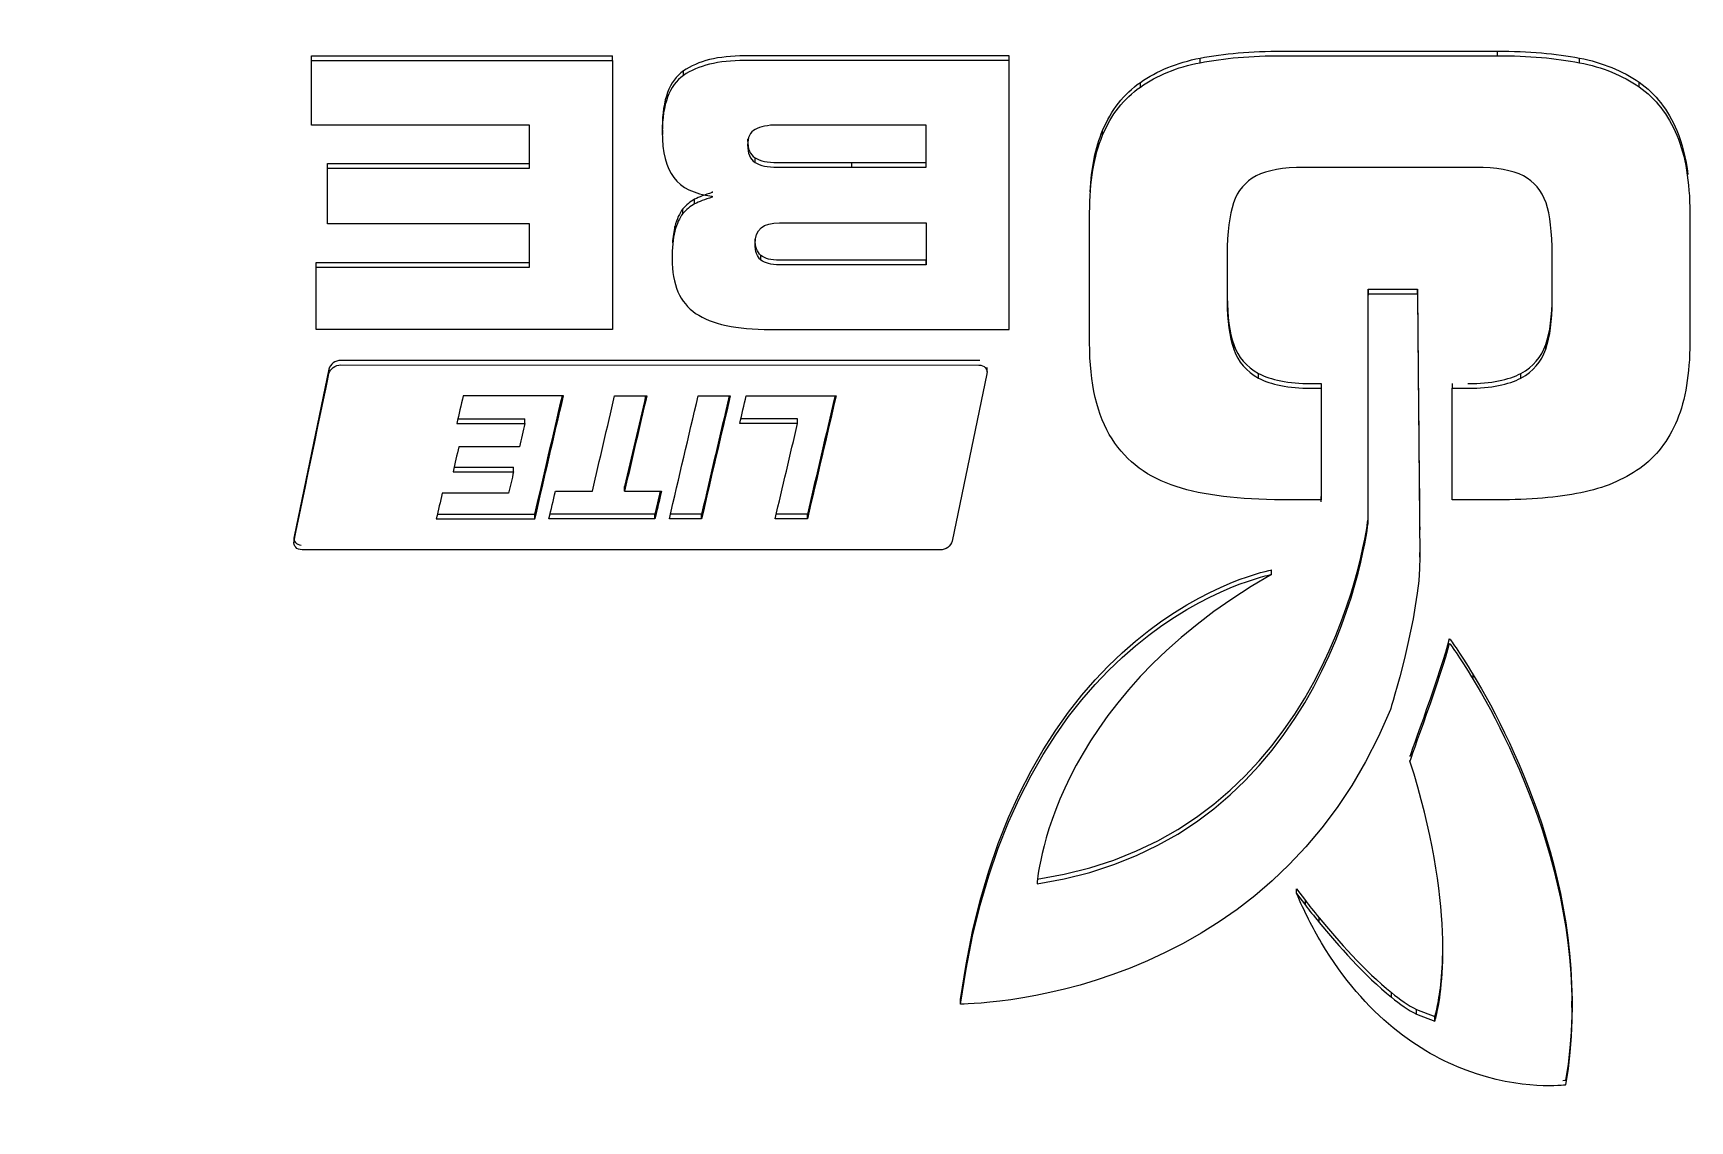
# Model space of a CAD drawing. Header units: millimetres. Extents: x 28 to 2974, y 8 to 3716.
# Drawn here: x 933.29 to 948.25, y 1065.89 to 1075.72 of the extents above; entities that cross this region are included whole.
import ezdxf

# ---------------------------------------------------------------- set-up
doc = ezdxf.new("R2010")
doc.units = ezdxf.units.MM
doc.layers.add('1LINE', color=7, linetype='CONTINUOUS')

msp = doc.modelspace()

# ---------------------------------------------------------------- linework, layer by layer
at = {"layer": '1LINE', "linetype": 'Continuous'}
for p, q in [((935.806, 1075.471), (935.806, 1075.513)), ((938.523, 1075.471), (938.523, 1075.513)), ((946.512, 1075.514), (946.512, 1075.556)), ((939.165, 1075.336), (939.165, 1075.377)), ((943.829, 1075.451), (943.829, 1075.493)), ((947.252, 1075.451), (947.252, 1075.493)), ((943.289, 1075.231), (943.289, 1075.273)), ((947.792, 1075.232), (947.792, 1075.274)), ((938.973, 1074.879), (938.973, 1074.814)), ((941.355, 1074.888), (941.355, 1074.887)), ((942.948, 1074.796), (942.948, 1074.838)), ((941.355, 1074.649), (941.355, 1074.691)), ((935.95, 1074.498), (935.95, 1074.54)), ((939.811, 1074.551), (939.811, 1074.593)), ((940.684, 1074.507), (940.684, 1074.549)), ((939.265, 1074.176), (939.265, 1074.218)), ((939.159, 1074.088), (939.159, 1074.13)), ((939.087, 1073.929), (939.087, 1073.971)), ((939.061, 1073.734), (939.061, 1073.671)), ((939.864, 1073.668), (939.864, 1073.71)), ((935.849, 1073.605), (935.849, 1073.647)), ((945.345, 1073.404), (945.345, 1073.35)), ((945.79, 1073.362), (945.79, 1073.404)), ((944.132, 1072.864), (944.132, 1072.905)), ((946.949, 1072.864), (946.949, 1072.905)), ((941.906, 1072.656), (941.906, 1072.698)), ((944.356, 1072.603), (944.356, 1072.645)), ((946.103, 1072.553), (946.103, 1072.504)), ((946.725, 1072.603), (946.725, 1072.645)), ((937.732, 1072.192), (937.732, 1072.234)), ((940.194, 1072.192), (940.194, 1072.234)), ((937.631, 1071.757), (937.631, 1071.799)), ((938.632, 1071.58), (938.632, 1071.622)), ((944.921, 1071.484), (944.921, 1071.533)), ((937.823, 1071.332), (937.823, 1071.373)), ((938.907, 1071.332), (938.907, 1071.373)), ((939.328, 1071.332), (939.328, 1071.373)), ((940.283, 1071.332), (940.283, 1071.373)), ((935.647, 1071.157), (935.647, 1071.116)), ((945.813, 1070.984), (945.813, 1071.026)), ((944.474, 1070.828), (944.474, 1070.87)), ((946.293, 1069.881), (946.293, 1069.923)), ((944.699, 1067.988), (944.779, 1067.882)), ((944.699, 1067.946), (944.699, 1067.988)), ((944.699, 1067.946), (944.779, 1067.84)), ((944.779, 1067.84), (944.779, 1067.882)), ((944.903, 1067.686), (944.903, 1067.727)), ((941.666, 1066.948), (941.666, 1066.99)), ((945.555, 1067.01), (945.555, 1067.052)), ((947.185, 1066.917), (947.185, 1066.977)), ((945.781, 1066.898), (945.948, 1066.837)), ((945.781, 1066.856), (945.781, 1066.898)), ((945.781, 1066.856), (945.948, 1066.795)), ((945.948, 1066.795), (945.948, 1066.837)), ((945.965, 1066.859), (945.965, 1066.901))]:
    msp.add_line(p, q, dxfattribs=at)
for points, knots in [([(925.289, 1062.226), (923.207, 1064.56), (922.059, 1067.565), (922.059, 1070.686), (922.059, 1070.686), (922.059, 1266.111), (922.059, 1266.111), (922.059, 1279.985), (933.409, 1291.271), (961.31, 1291.271), (972.659, 1279.985), (972.659, 1266.111), (972.659, 1266.111), (972.659, 1070.686), (972.659, 1070.686)], [0, 0, 0, 0, 0.2, 0.2, 0.2, 0.4, 0.4, 0.4, 0.6, 0.6, 0.8, 0.8, 0.8, 1, 1, 1, 1]), ([(942.104, 1074.848), (942.104, 1075.225), (942.104, 1075.513), (942.104, 1075.513), (942.104, 1075.513), (939.719, 1075.513), (939.719, 1075.513), (939.477, 1075.513), (939.294, 1075.467), (939.165, 1075.377)], [0, 0, 0, 0, 0.146696, 0.146696, 0.146696, 0.573348, 0.573348, 0.573348, 1, 1, 1, 1]), ([(943.829, 1075.493), (944.041, 1075.534), (944.288, 1075.556), (944.571, 1075.556), (944.571, 1075.556), (946.512, 1075.556), (946.512, 1075.556)], [0, 0, 0, 0, 0.5, 0.5, 0.5, 1, 1, 1, 1]), ([(943.829, 1075.451), (944.041, 1075.492), (944.288, 1075.514), (944.571, 1075.514), (944.571, 1075.514), (946.512, 1075.514), (946.512, 1075.514)], [0, 0, 0, 0, 0.5, 0.5, 0.5, 1, 1, 1, 1]), ([(939.165, 1075.377), (939.037, 1075.287), (938.973, 1075.116), (938.973, 1074.868), (938.973, 1074.845), (938.974, 1074.823), (938.975, 1074.802)], [0, 0, 0, 0, 0.890026, 0.890026, 0.890026, 1, 1, 1, 1]), ([(939.274, 1073.187), (939.418, 1073.09), (939.642, 1073.041), (939.949, 1073.041), (939.949, 1073.041), (942.104, 1073.041), (942.104, 1073.041), (942.104, 1073.041), (942.104, 1075.471), (942.104, 1075.471), (942.104, 1075.471), (939.719, 1075.471), (939.719, 1075.471), (939.477, 1075.471), (939.294, 1075.425), (939.165, 1075.336)], [0, 0, 0, 0, 0.2, 0.2, 0.2, 0.4, 0.4, 0.4, 0.6, 0.6, 0.6, 0.8, 0.8, 0.8, 1, 1, 1, 1]), ([(939.165, 1075.336), (939.037, 1075.245), (938.973, 1075.074), (938.973, 1074.826), (938.973, 1074.642), (939.008, 1074.504), (939.076, 1074.413)], [0, 0, 0, 0, 0.5, 0.5, 0.5, 1, 1, 1, 1]), ([(947.792, 1075.274), (947.941, 1075.17), (948.054, 1075.025), (948.18, 1074.723), (948.213, 1074.591), (948.232, 1074.441)], [0, 0, 0, 0, 0.619867, 0.619867, 1, 1, 1, 1]), ([(947.792, 1075.232), (947.941, 1075.128), (948.054, 1074.983), (948.21, 1074.609), (948.249, 1074.375), (948.249, 1074.095), (948.249, 1074.095), (948.249, 1072.922), (948.249, 1072.922), (948.249, 1072.64), (948.21, 1072.408), (948.134, 1072.222)], [0, 0, 0, 0, 0.25, 0.25, 0.5, 0.5, 0.5, 0.75, 0.75, 0.75, 1, 1, 1, 1]), ([(939.812, 1074.848), (939.766, 1074.823), (939.743, 1074.776), (939.743, 1074.71), (939.743, 1074.632), (939.765, 1074.578), (939.811, 1074.551)], [0, 0, 0, 0, 0.5, 0.5, 0.5, 1, 1, 1, 1]), ([(939.743, 1074.762), (939.743, 1074.759), (939.743, 1074.755), (939.743, 1074.674), (939.765, 1074.62), (939.811, 1074.593)], [0, 0, 0, 0, 0.0503, 0.0503, 1, 1, 1, 1]), ([(940.684, 1074.507), (941.02, 1074.507), (941.355, 1074.507), (941.355, 1074.507), (941.355, 1074.507), (941.355, 1074.888), (941.355, 1074.888), (941.355, 1074.888), (940.013, 1074.888), (940.013, 1074.888), (939.925, 1074.888), (939.859, 1074.874), (939.812, 1074.848)], [0, 0, 0, 0, 0.142857, 0.142857, 0.142857, 0.428571, 0.428571, 0.428571, 0.714286, 0.714286, 0.714286, 1, 1, 1, 1]), ([(940.684, 1074.549), (941.02, 1074.549), (941.355, 1074.549), (941.355, 1074.549), (941.355, 1074.549), (941.355, 1074.684), (941.355, 1074.793)], [0, 0, 0, 0, 0.456455, 0.456455, 0.456455, 1, 1, 1, 1]), ([(943.033, 1072.054), (942.898, 1072.262), (942.831, 1072.551), (942.831, 1072.922), (942.831, 1072.922), (942.831, 1074.095), (942.831, 1074.095), (942.831, 1074.377), (942.871, 1074.61), (942.948, 1074.796)], [0, 0, 0, 0, 0.333333, 0.333333, 0.333333, 0.666667, 0.666667, 0.666667, 1, 1, 1, 1]), ([(939.811, 1074.593), (939.855, 1074.563), (939.923, 1074.549), (940.013, 1074.549), (940.013, 1074.549), (940.349, 1074.549), (940.684, 1074.549)], [0, 0, 0, 0, 0.666667, 0.666667, 0.666667, 1, 1, 1, 1]), ([(939.811, 1074.551), (939.855, 1074.521), (939.923, 1074.507), (940.013, 1074.507), (940.013, 1074.507), (940.349, 1074.507), (940.684, 1074.507)], [0, 0, 0, 0, 0.666667, 0.666667, 0.666667, 1, 1, 1, 1]), ([(946.747, 1074.428), (946.647, 1074.479), (946.503, 1074.505), (946.315, 1074.505), (946.315, 1074.505), (944.766, 1074.505), (944.766, 1074.505), (944.578, 1074.505), (944.435, 1074.479), (944.335, 1074.428)], [0, 0, 0, 0, 0.333333, 0.333333, 0.333333, 0.666667, 0.666667, 0.666667, 1, 1, 1, 1]), ([(939.422, 1074.287), (939.422, 1074.286), (939.422, 1074.278), (939.422, 1074.278), (939.357, 1074.259), (939.305, 1074.237), (939.265, 1074.218)], [0, 0, 0, 0, 0.469364, 0.469364, 0.469364, 1, 1, 1, 1]), ([(939.422, 1074.246), (939.422, 1074.246), (939.422, 1074.236), (939.422, 1074.236), (939.357, 1074.217), (939.305, 1074.195), (939.265, 1074.176)], [0, 0, 0, 0, 0.5, 0.5, 0.5, 1, 1, 1, 1]), ([(944.13, 1074.185), (944.093, 1074.075), (944.073, 1073.919), (944.073, 1073.718), (944.073, 1073.718), (944.073, 1073.297), (944.073, 1073.297), (944.073, 1073.121), (944.094, 1072.976), (944.132, 1072.864)], [0, 0, 0, 0, 0.333333, 0.333333, 0.333333, 0.666667, 0.666667, 0.666667, 1, 1, 1, 1]), ([(946.949, 1072.864), (946.988, 1072.976), (947.007, 1073.121), (947.007, 1073.297), (947.007, 1073.297), (947.007, 1073.718), (947.007, 1073.718), (947.007, 1073.919), (946.988, 1074.075), (946.951, 1074.185)], [0, 0, 0, 0, 0.333333, 0.333333, 0.333333, 0.666667, 0.666667, 0.666667, 1, 1, 1, 1]), ([(939.811, 1073.816), (939.811, 1073.942), (939.884, 1074.006), (940.03, 1074.006), (940.03, 1074.006), (941.355, 1074.006), (941.355, 1074.006), (941.355, 1074.006), (941.355, 1073.934), (941.355, 1073.852)], [0, 0, 0, 0, 0.410631, 0.410631, 0.410631, 0.821262, 0.821262, 0.821262, 1, 1, 1, 1]), ([(939.087, 1073.929), (939.069, 1073.86), (939.061, 1073.776), (939.061, 1073.68), (939.061, 1073.448), (939.133, 1073.283), (939.274, 1073.187)], [0, 0, 0, 0, 0.5, 0.5, 0.5, 1, 1, 1, 1]), ([(941.355, 1073.667), (941.355, 1073.667), (940.03, 1073.667), (940.03, 1073.667), (939.955, 1073.667), (939.902, 1073.681), (939.864, 1073.71)], [0, 0, 0, 0, 0.5, 0.5, 0.5, 1, 1, 1, 1]), ([(941.355, 1073.625), (941.355, 1073.625), (940.03, 1073.625), (940.03, 1073.625), (939.955, 1073.625), (939.902, 1073.64), (939.864, 1073.668)], [0, 0, 0, 0, 0.5, 0.5, 0.5, 1, 1, 1, 1]), ([(946.949, 1072.905), (946.988, 1073.018), (947.007, 1073.163), (947.007, 1073.339), (947.007, 1073.339), (947.007, 1073.381), (947.007, 1073.439)], [0, 0, 0, 0, 0.75922, 0.75922, 0.75922, 1, 1, 1, 1]), ([(945.79, 1073.362), (945.79, 1073.362), (945.813, 1070.984), (945.813, 1070.984), (945.813, 1070.452), (945.546, 1069.608), (945.546, 1069.608), (944.453, 1066.927), (941.666, 1066.948), (941.666, 1066.948)], [0, 0, 0, 0, 0.333333, 0.333333, 0.333333, 0.666667, 0.666667, 0.666667, 1, 1, 1, 1]), ([(942.357, 1068.076), (945.033, 1068.476), (945.345, 1071.335), (945.345, 1071.335), (945.345, 1071.335), (945.345, 1073.236), (945.345, 1073.394)], [0, 0, 0, 0, 0.510623, 0.510623, 0.510623, 1, 1, 1, 1]), ([(942.357, 1068.035), (945.033, 1068.434), (945.345, 1071.294), (945.345, 1071.294), (945.345, 1071.294), (945.345, 1073.362), (945.345, 1073.362), (945.345, 1073.362), (945.79, 1073.362), (945.79, 1073.362)], [0, 0, 0, 0, 0.333333, 0.333333, 0.333333, 0.666667, 0.666667, 0.666667, 1, 1, 1, 1]), ([(945.345, 1073.394), (945.345, 1073.401), (945.345, 1073.404), (945.345, 1073.404), (945.345, 1073.404), (945.642, 1073.404), (945.751, 1073.404)], [0, 0, 0, 0, 0.048495, 0.048495, 0.048495, 1, 1, 1, 1]), ([(941.839, 1072.762), (941.836, 1072.762), (941.833, 1072.762), (941.83, 1072.762), (941.83, 1072.762), (936.071, 1072.762), (936.071, 1072.762), (936.021, 1072.762), (935.974, 1072.727), (935.964, 1072.684), (935.964, 1072.684), (935.649, 1071.171), (935.649, 1071.171), (935.64, 1071.131), (935.669, 1071.097), (935.714, 1071.093)], [0, 0, 0, 0, 0.014281, 0.014281, 0.014281, 0.264273, 0.264273, 0.264273, 0.514266, 0.514266, 0.514266, 0.764258, 0.764258, 0.764258, 1, 1, 1, 1]), ([(935.723, 1071.051), (935.723, 1071.051), (941.482, 1071.05), (941.482, 1071.05), (941.532, 1071.05), (941.58, 1071.086), (941.589, 1071.129), (941.589, 1071.129), (941.904, 1072.642), (941.904, 1072.642), (941.913, 1072.685), (941.88, 1072.72), (941.83, 1072.72), (941.83, 1072.72), (936.071, 1072.721), (936.071, 1072.721), (936.021, 1072.721), (935.974, 1072.685), (935.964, 1072.643), (935.964, 1072.643), (935.649, 1071.13), (935.649, 1071.129), (935.64, 1071.086), (935.673, 1071.051), (935.723, 1071.051)], [0, 0, 0, 0, 0.125, 0.125, 0.125, 0.25, 0.25, 0.25, 0.375, 0.375, 0.375, 0.5, 0.5, 0.5, 0.625, 0.625, 0.625, 0.75, 0.75, 0.75, 0.875, 0.875, 0.875, 1, 1, 1, 1]), ([(944.356, 1072.645), (944.466, 1072.585), (944.625, 1072.553), (944.832, 1072.553), (944.832, 1072.553), (944.921, 1072.553), (944.921, 1072.553), (944.921, 1072.553), (944.921, 1072.008), (944.921, 1071.719)], [0, 0, 0, 0, 0.365536, 0.365536, 0.365536, 0.731072, 0.731072, 0.731072, 1, 1, 1, 1]), ([(944.356, 1072.603), (944.466, 1072.543), (944.625, 1072.511), (944.832, 1072.511), (944.832, 1072.511), (944.921, 1072.511), (944.921, 1072.511), (944.921, 1072.511), (944.921, 1071.966), (944.921, 1071.677)], [0, 0, 0, 0, 0.365536, 0.365536, 0.365536, 0.731072, 0.731072, 0.731072, 1, 1, 1, 1]), ([(947.265, 1071.566), (947.057, 1071.524), (946.806, 1071.503), (946.512, 1071.503), (946.512, 1071.503), (946.103, 1071.503), (946.103, 1071.503), (946.103, 1071.503), (946.103, 1072.511), (946.103, 1072.511), (946.103, 1072.511), (946.25, 1072.511), (946.25, 1072.511), (946.456, 1072.511), (946.615, 1072.543), (946.725, 1072.603)], [0, 0, 0, 0, 0.2, 0.2, 0.2, 0.4, 0.4, 0.4, 0.6, 0.6, 0.6, 0.8, 0.8, 0.8, 1, 1, 1, 1]), ([(946.244, 1072.553), (946.248, 1072.553), (946.25, 1072.553), (946.25, 1072.553), (946.456, 1072.553), (946.615, 1072.585), (946.725, 1072.645)], [0, 0, 0, 0, 0.109637, 0.109637, 0.109637, 1, 1, 1, 1]), ([(944.921, 1071.677), (944.921, 1071.574), (944.921, 1071.503), (944.921, 1071.503), (944.921, 1071.503), (944.571, 1071.503), (944.571, 1071.503), (944.181, 1071.503), (943.861, 1071.543), (943.612, 1071.622)], [0, 0, 0, 0, 0.116722, 0.116722, 0.116722, 0.558361, 0.558361, 0.558361, 1, 1, 1, 1]), ([(933.352, 1057.837), (930.197, 1058.21), (927.257, 1059.748), (923.071, 1064.438), (921.883, 1067.526), (921.883, 1070.685)], [0, 0, 0, 0, 0.5, 0.5, 1, 1, 1, 1]), ([(921.883, 1070.674), (921.883, 1069.885), (921.958, 1069.094), (922.243, 1067.557), (922.453, 1066.807), (922.871, 1065.71), (923.029, 1065.349), (923.377, 1064.64), (923.566, 1064.297), (924.176, 1063.296), (924.641, 1062.669), (925.425, 1061.789), (925.703, 1061.505), (926.279, 1060.968), (926.578, 1060.714), (927.504, 1059.995), (928.163, 1059.571), (929.215, 1059.025), (929.576, 1058.858), (930.304, 1058.561), (930.673, 1058.429), (931.796, 1058.084), (932.563, 1057.92), (933.352, 1057.827)], [0, 0, 0, 0, 0.125, 0.125, 0.25, 0.25, 0.3125, 0.3125, 0.375, 0.375, 0.5, 0.5, 0.5625, 0.5625, 0.625, 0.625, 0.75, 0.75, 0.8125, 0.8125, 0.875, 0.875, 1, 1, 1, 1]), ([(945.723, 1069.184), (945.723, 1069.184), (946.013, 1069.983), (946.08, 1070.25), (946.08, 1070.25), (946.167, 1070.132), (946.293, 1069.923)], [0, 0, 0, 0, 0.8, 0.8, 0.8, 1, 1, 1, 1]), ([(945.723, 1069.143), (945.723, 1069.143), (946.013, 1069.941), (946.08, 1070.208), (946.08, 1070.208), (946.167, 1070.09), (946.293, 1069.881)], [0, 0, 0, 0, 0.8, 0.8, 0.8, 1, 1, 1, 1]), ([(946.293, 1069.881), (946.672, 1069.252), (947.395, 1067.796), (947.128, 1066.217), (947.128, 1066.217), (946.732, 1066.161), (946.231, 1066.35)], [0, 0, 0, 0, 0.6, 0.6, 0.6, 1, 1, 1, 1]), ([(946.293, 1069.923), (946.672, 1069.294), (947.395, 1067.838), (947.128, 1066.258), (947.128, 1066.258), (947.119, 1066.257), (947.102, 1066.256)], [0, 0, 0, 0, 0.908506, 0.908506, 0.908506, 1, 1, 1, 1])]:
    msp.add_open_spline(points, degree=3, knots=knots, dxfattribs=at)
for points, degree in [([(935.806, 1075.513), (936.712, 1075.513), (937.617, 1075.513), (938.523, 1075.513)], 3), ([(946.512, 1075.556), (946.795, 1075.556), (947.041, 1075.534), (947.252, 1075.493)], 3), ([(946.512, 1075.514), (946.795, 1075.514), (947.041, 1075.492), (947.252, 1075.451)], 3), ([(935.806, 1075.471), (936.712, 1075.471), (937.617, 1075.471), (938.523, 1075.471)], 3), ([(935.806, 1074.888), (935.806, 1075.082), (935.806, 1075.277), (935.806, 1075.471)], 3), ([(938.523, 1075.471), (938.523, 1074.661), (938.523, 1073.851), (938.523, 1073.041)], 3), ([(943.289, 1075.273), (943.438, 1075.378), (943.618, 1075.452), (943.829, 1075.493)], 3), ([(943.289, 1075.231), (943.438, 1075.337), (943.618, 1075.411), (943.829, 1075.451)], 3), ([(947.252, 1075.493), (947.462, 1075.452), (947.642, 1075.378), (947.792, 1075.274)], 3), ([(947.252, 1075.451), (947.462, 1075.411), (947.642, 1075.337), (947.792, 1075.232)], 3), ([(942.948, 1074.838), (943.026, 1075.023), (943.14, 1075.169), (943.289, 1075.273)], 3), ([(942.948, 1074.796), (943.026, 1074.982), (943.14, 1075.127), (943.289, 1075.231)], 3), ([(937.773, 1074.888), (937.117, 1074.888), (936.462, 1074.888), (935.806, 1074.888)], 3), ([(937.773, 1074.498), (937.773, 1074.628), (937.773, 1074.758), (937.773, 1074.888)], 3), ([(942.835, 1074.285), (942.846, 1074.501), (942.885, 1074.685), (942.948, 1074.838)], 3), ([(935.95, 1074.54), (936.558, 1074.54), (937.165, 1074.54), (937.773, 1074.54)], 3), ([(935.95, 1073.995), (935.95, 1074.163), (935.95, 1074.331), (935.95, 1074.498)], 3), ([(935.95, 1074.498), (936.558, 1074.498), (937.165, 1074.498), (937.773, 1074.498)], 3), ([(939.076, 1074.413), (939.145, 1074.321), (939.26, 1074.266), (939.422, 1074.246)], 3), ([(944.335, 1074.428), (944.236, 1074.377), (944.168, 1074.296), (944.13, 1074.185)], 3), ([(946.951, 1074.185), (946.914, 1074.296), (946.845, 1074.377), (946.747, 1074.428)], 3), ([(939.265, 1074.218), (939.226, 1074.197), (939.19, 1074.167), (939.159, 1074.13)], 3), ([(939.265, 1074.176), (939.226, 1074.155), (939.19, 1074.125), (939.159, 1074.088)], 3), ([(939.159, 1074.13), (939.128, 1074.092), (939.104, 1074.038), (939.087, 1073.971)], 3), ([(939.159, 1074.088), (939.128, 1074.05), (939.104, 1073.997), (939.087, 1073.929)], 3), ([(937.773, 1073.995), (937.165, 1073.995), (936.558, 1073.995), (935.95, 1073.995)], 3), ([(937.773, 1073.605), (937.773, 1073.735), (937.773, 1073.865), (937.773, 1073.995)], 3), ([(939.087, 1073.971), (939.076, 1073.927), (939.068, 1073.878), (939.064, 1073.824)], 3), ([(939.864, 1073.71), (939.828, 1073.74), (939.811, 1073.788), (939.811, 1073.858)], 3), ([(939.864, 1073.668), (939.828, 1073.698), (939.811, 1073.746), (939.811, 1073.816)], 3), ([(941.355, 1073.852), (941.355, 1073.746), (941.355, 1073.625), (941.355, 1073.625)], 3), ([(935.849, 1073.647), (936.49, 1073.647), (937.132, 1073.647), (937.773, 1073.647)], 3), ([(935.849, 1073.041), (935.849, 1073.229), (935.849, 1073.417), (935.849, 1073.605)], 3), ([(935.849, 1073.605), (936.49, 1073.605), (937.132, 1073.605), (937.773, 1073.605)], 3), ([(941.355, 1073.625), (941.355, 1073.667)], 1), ([(944.073, 1073.332), (944.074, 1073.159), (944.094, 1073.016), (944.132, 1072.905)], 3), ([(945.751, 1073.404), (945.775, 1073.404), (945.79, 1073.404), (945.79, 1073.404)], 3), ([(945.79, 1073.404), (945.79, 1073.404), (945.805, 1071.811), (945.811, 1071.233)], 3), ([(938.523, 1073.041), (937.631, 1073.041), (936.74, 1073.041), (935.849, 1073.041)], 3), ([(944.132, 1072.905), (944.172, 1072.792), (944.246, 1072.706), (944.356, 1072.645)], 3), ([(944.132, 1072.864), (944.172, 1072.75), (944.246, 1072.664), (944.356, 1072.603)], 3), ([(946.725, 1072.645), (946.835, 1072.706), (946.91, 1072.792), (946.949, 1072.905)], 3), ([(946.725, 1072.603), (946.835, 1072.664), (946.91, 1072.75), (946.949, 1072.864)], 3), ([(937.176, 1072.442), (937.156, 1072.359), (937.137, 1072.275), (937.118, 1072.192)], 3), ([(938.081, 1072.442), (937.779, 1072.442), (937.478, 1072.442), (937.176, 1072.442)], 3), ([(937.823, 1071.332), (937.909, 1071.702), (937.995, 1072.072), (938.081, 1072.442)], 3), ([(937.823, 1071.373), (937.906, 1071.73), (937.988, 1072.086), (938.071, 1072.442)], 3), ([(938.342, 1071.58), (938.409, 1071.868), (938.476, 1072.155), (938.543, 1072.442)], 3), ([(938.543, 1072.442), (938.639, 1072.442), (938.736, 1072.442), (938.833, 1072.442)], 3), ([(938.833, 1072.442), (938.766, 1072.155), (938.699, 1071.868), (938.632, 1071.58)], 3), ([(938.823, 1072.442), (938.76, 1072.169), (938.696, 1071.895), (938.632, 1071.622)], 3), ([(939.037, 1071.332), (939.124, 1071.702), (939.21, 1072.072), (939.297, 1072.442)], 3), ([(939.297, 1072.442), (939.393, 1072.442), (939.49, 1072.442), (939.587, 1072.442)], 3), ([(939.587, 1072.442), (939.5, 1072.072), (939.414, 1071.702), (939.328, 1071.332)], 3), ([(939.577, 1072.442), (939.494, 1072.086), (939.411, 1071.73), (939.328, 1071.373)], 3), ([(939.673, 1072.192), (939.692, 1072.275), (939.711, 1072.359), (939.731, 1072.442)], 3), ([(939.731, 1072.442), (940.001, 1072.442), (940.272, 1072.442), (940.542, 1072.441)], 3), ([(940.542, 1072.441), (940.456, 1072.071), (940.37, 1071.702), (940.283, 1071.332)], 3), ([(940.533, 1072.441), (940.449, 1072.085), (940.366, 1071.729), (940.283, 1071.373)], 3), ([(937.128, 1072.234), (937.329, 1072.234), (937.531, 1072.234), (937.732, 1072.234)], 3), ([(940.194, 1072.234), (940.023, 1072.234), (939.853, 1072.234), (939.682, 1072.234)], 3), ([(948.134, 1072.222), (948.056, 1072.036), (947.945, 1071.89), (947.797, 1071.787)], 3), ([(937.118, 1072.192), (937.323, 1072.192), (937.528, 1072.192), (937.732, 1072.192)], 3), ([(937.732, 1072.192), (937.716, 1072.122), (937.7, 1072.052), (937.684, 1071.982)], 3), ([(940.194, 1072.192), (940.02, 1072.192), (939.846, 1072.192), (939.673, 1072.192)], 3), ([(939.992, 1071.332), (940.06, 1071.619), (940.127, 1071.905), (940.194, 1072.192)], 3), ([(937.136, 1071.982), (937.119, 1071.907), (937.101, 1071.832), (937.084, 1071.757)], 3), ([(937.684, 1071.982), (937.501, 1071.982), (937.318, 1071.982), (937.136, 1071.982)], 3), ([(943.612, 1071.622), (943.361, 1071.702), (943.167, 1071.845), (943.033, 1072.054)], 3), ([(937.094, 1071.799), (937.273, 1071.799), (937.452, 1071.799), (937.631, 1071.799)], 3), ([(947.797, 1071.787), (947.65, 1071.681), (947.473, 1071.609), (947.265, 1071.566)], 3), ([(937.084, 1071.757), (937.266, 1071.757), (937.449, 1071.757), (937.631, 1071.757)], 3), ([(937.631, 1071.757), (937.616, 1071.693), (937.601, 1071.628), (937.586, 1071.563)], 3), ([(936.987, 1071.563), (936.969, 1071.486), (936.951, 1071.409), (936.933, 1071.332)], 3), ([(937.586, 1071.563), (937.386, 1071.563), (937.187, 1071.563), (936.987, 1071.563)], 3), ([(937.95, 1071.332), (937.97, 1071.415), (937.989, 1071.497), (938.009, 1071.58)], 3), ([(938.009, 1071.58), (938.12, 1071.58), (938.231, 1071.58), (938.342, 1071.58)], 3), ([(938.632, 1071.58), (938.743, 1071.58), (938.854, 1071.58), (938.965, 1071.58)], 3), ([(938.965, 1071.58), (938.946, 1071.497), (938.927, 1071.415), (938.907, 1071.332)], 3), ([(938.955, 1071.58), (938.939, 1071.511), (938.923, 1071.442), (938.907, 1071.373)], 3), ([(936.933, 1071.332), (937.23, 1071.332), (937.526, 1071.332), (937.823, 1071.332)], 3), ([(936.943, 1071.373), (937.236, 1071.373), (937.529, 1071.373), (937.823, 1071.373)], 3), ([(938.907, 1071.332), (938.588, 1071.332), (938.269, 1071.332), (937.95, 1071.332)], 3), ([(938.907, 1071.373), (938.592, 1071.373), (938.276, 1071.373), (937.96, 1071.373)], 3), ([(939.328, 1071.332), (939.231, 1071.332), (939.134, 1071.332), (939.037, 1071.332)], 3), ([(939.328, 1071.373), (939.235, 1071.373), (939.141, 1071.373), (939.047, 1071.373)], 3), ([(940.283, 1071.332), (940.186, 1071.332), (940.089, 1071.332), (939.992, 1071.332)], 3), ([(940.283, 1071.373), (940.19, 1071.373), (940.096, 1071.373), (940.002, 1071.373)], 3), ([(941.666, 1066.99), (942.134, 1070.448), (944.474, 1070.87), (944.474, 1070.87)], 3), ([(941.666, 1066.948), (942.134, 1070.406), (944.474, 1070.828), (944.474, 1070.828)], 3), ([(944.474, 1070.828), (942.447, 1069.676), (942.357, 1068.035), (942.357, 1068.035)], 3), ([(946.016, 1067.599), (946.001, 1067.981), (945.928, 1068.496), (945.723, 1069.143)], 3), ([(944.924, 1067.502), (944.845, 1067.636), (944.769, 1067.784), (944.699, 1067.946)], 3), ([(944.779, 1067.882), (944.812, 1067.84), (944.854, 1067.787), (944.903, 1067.727)], 3), ([(944.779, 1067.84), (944.812, 1067.798), (944.854, 1067.745), (944.903, 1067.686)], 3), ([(944.903, 1067.727), (945.07, 1067.524), (945.316, 1067.245), (945.555, 1067.052)], 3), ([(944.903, 1067.686), (945.07, 1067.482), (945.316, 1067.203), (945.555, 1067.01)], 3), ([(945.965, 1066.859), (945.99, 1066.97), (946.032, 1067.217), (946.016, 1067.599)], 3), ([(946.231, 1066.35), (945.813, 1066.507), (945.322, 1066.833), (944.924, 1067.502)], 3), ([(945.965, 1066.901), (945.984, 1066.987), (946.014, 1067.157), (946.019, 1067.409)], 3), ([(945.555, 1067.052), (945.632, 1066.99), (945.708, 1066.937), (945.781, 1066.898)], 3), ([(945.555, 1067.01), (945.632, 1066.948), (945.708, 1066.895), (945.781, 1066.856)], 3), ([(945.948, 1066.837), (945.95, 1066.843), (945.956, 1066.864), (945.965, 1066.901)], 3), ([(945.948, 1066.795), (945.95, 1066.801), (945.956, 1066.822), (945.965, 1066.859)], 3)]:
    msp.add_open_spline(points, degree=degree, dxfattribs=at)

doc.saveas('drawing.dxf')
